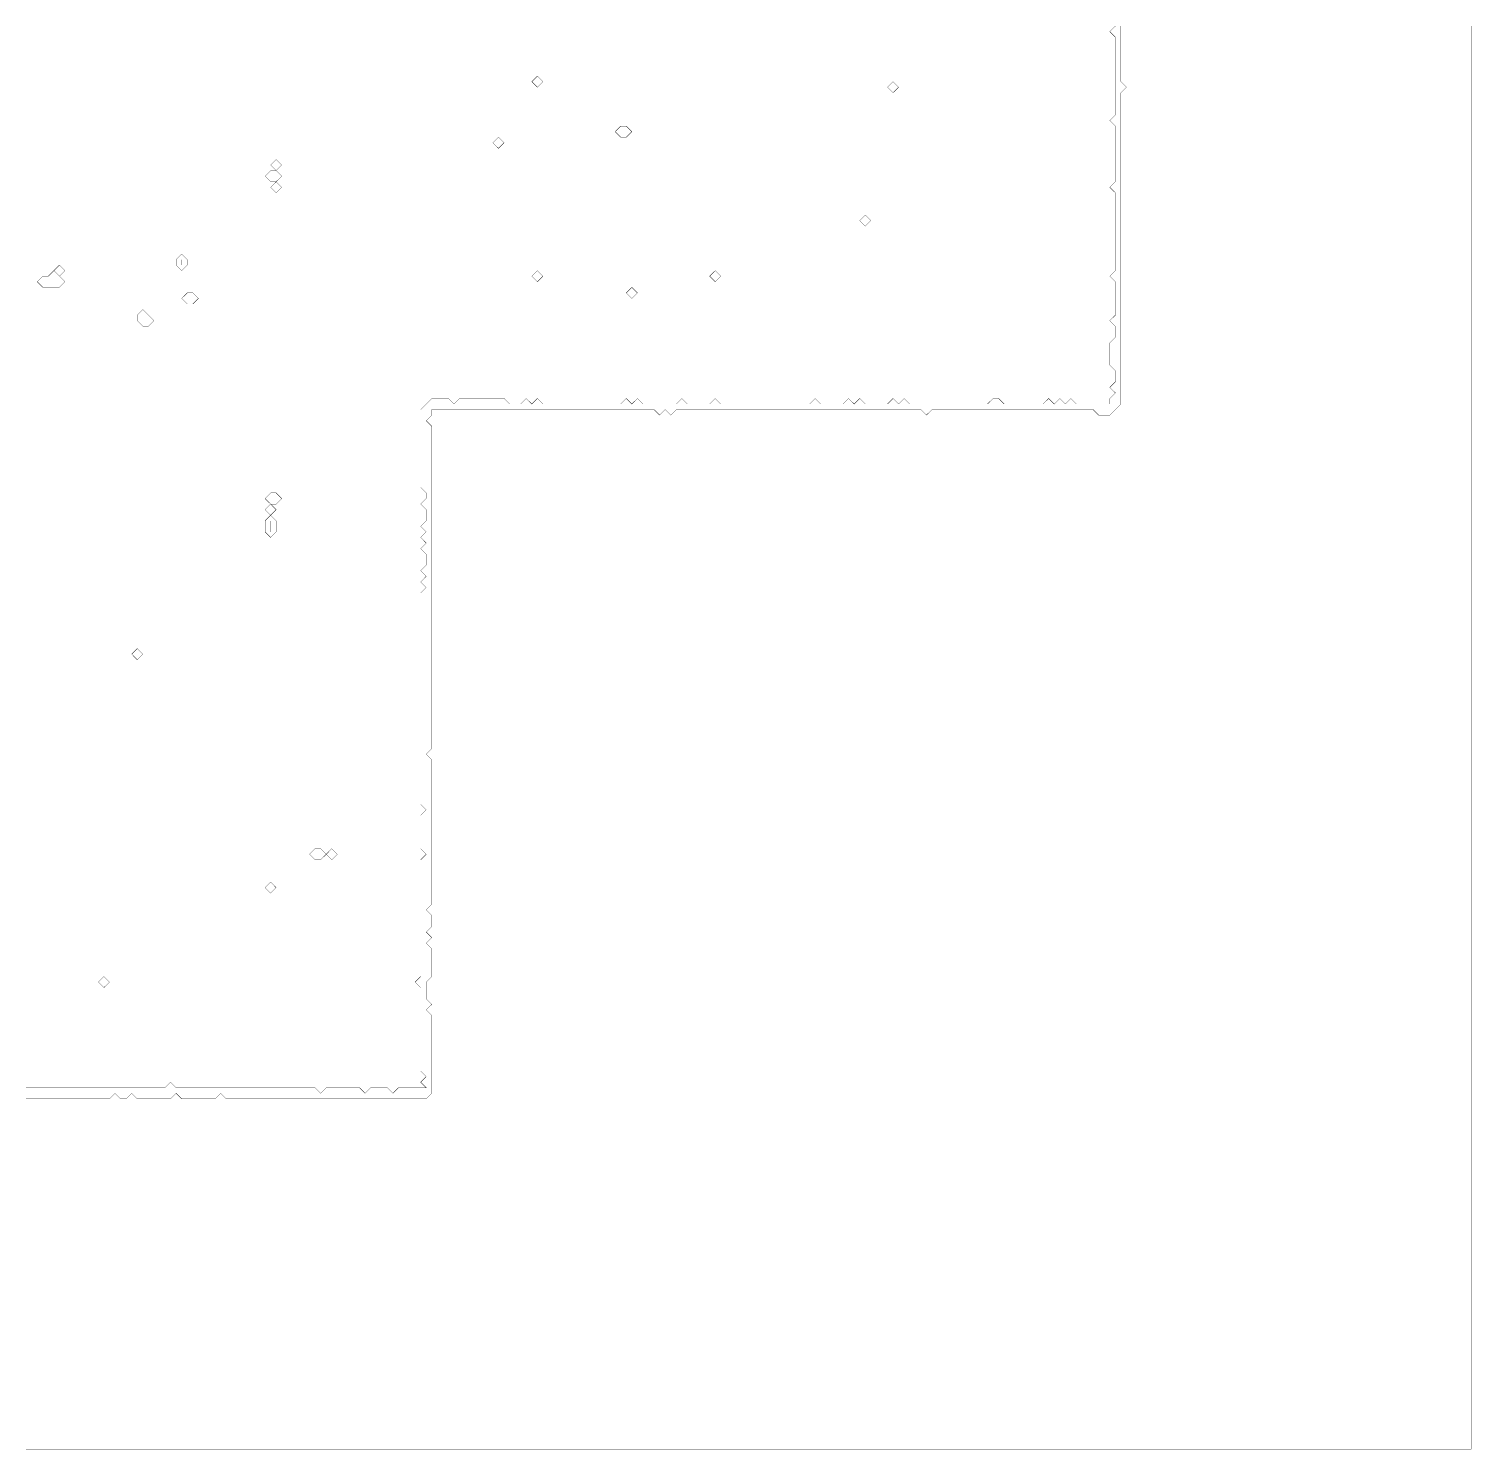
# Model space of a CAD drawing. Header units: metres. Extents: x 0 to 4931, y -4931 to 0.
# Drawn here: x 2427 to 4931, y -4931 to -2465 of the extents above; entities that cross this region are included whole.
import ezdxf

# ---------------------------------------------------------------- set-up
doc = ezdxf.new("R2010")
doc.units = ezdxf.units.M
for name, color, linetype in [('conductor', 1, 'Continuous'), ('dielectric', 8, 'Continuous'), ('substrate', 5, 'Continuous')]:
    doc.layers.add(name, color=color, linetype=linetype)

msp = doc.modelspace()

# ---------------------------------------------------------------- linework, layer by layer
at = {"layer": 'conductor', "const_width": 0.5}
msp.add_lwpolyline([(2421.8, -4303.2), (2431.4, -4303.2), (2441.1, -4303.2), (2450.7, -4303.2), (2460.4, -4303.2), (2470, -4303.2), (2479.6, -4303.2), (2489.3, -4303.2), (2498.9, -4303.2), (2508.6, -4303.2), (2518.2, -4303.2), (2527.9, -4303.2), (2537.5, -4303.2), (2547.2, -4303.2), (2556.8, -4303.2), (2566.5, -4303.2), (2576.1, -4303.2), (2585.8, -4303.2), (2595.4, -4303.2), (2605.1, -4303.2), (2614.7, -4303.2), (2624.4, -4303.2), (2634, -4303.2), (2643.7, -4303.2), (2653.3, -4303.2), (2663, -4303.2), (2672.6, -4293.6), (2682.3, -4303.2), (2691.9, -4303.2), (2701.6, -4303.2), (2711.2, -4303.2), (2720.9, -4303.2), (2730.5, -4303.2), (2740.2, -4303.2), (2749.8, -4303.2), (2759.5, -4303.2), (2769.1, -4303.2), (2778.8, -4303.2), (2788.4, -4303.2), (2798, -4303.2), (2807.7, -4303.2), (2817.3, -4303.2), (2827, -4303.2), (2836.6, -4303.2), (2846.3, -4303.2), (2855.9, -4303.2), (2865.6, -4303.2), (2875.2, -4303.2), (2884.9, -4303.2), (2894.5, -4303.2), (2904.2, -4303.2), (2913.8, -4303.2), (2923.5, -4303.2), (2933.1, -4312.9), (2942.8, -4303.2), (2952.4, -4303.2), (2962.1, -4303.2), (2971.7, -4303.2), (2981.4, -4303.2), (2991, -4303.2), (3000.7, -4303.2), (3010.3, -4312.9), (3020, -4303.2), (3029.6, -4303.2), (3039.3, -4303.2), (3048.9, -4303.2), (3058.6, -4312.9), (3068.2, -4303.2), (3077.9, -4303.2), (3087.5, -4303.2), (3097.1, -4303.2), (3106.8, -4303.2), (3116.4, -4303.2), (3106.8, -4293.6), (3116.4, -4283.9), (3106.8, -4274.3), (3106.8, -4264.6), (3106.8, -4255), (3106.8, -4245.3), (3106.8, -4235.7), (3106.8, -4226), (3106.8, -4216.4), (3106.8, -4206.7), (3106.8, -4197.1), (3106.8, -4187.4), (3106.8, -4177.8), (3106.8, -4168.1), (3106.8, -4158.5), (3106.8, -4148.8), (3106.8, -4139.2), (3106.8, -4129.5), (3097.1, -4119.9), (3106.8, -4110.2), (3106.8, -4100.6), (3106.8, -4090.9), (3106.8, -4081.3), (3106.8, -4071.6), (3106.8, -4062), (3106.8, -4052.3), (3106.8, -4042.7), (3106.8, -4033), (3106.8, -4023.4), (3106.8, -4013.8), (3106.8, -4004.1), (3106.8, -3994.5), (3106.8, -3984.8), (3106.8, -3975.2), (3106.8, -3965.5), (3106.8, -3955.9), (3106.8, -3946.2), (3106.8, -3936.6), (3106.8, -3926.9), (3106.8, -3917.3), (3106.8, -3907.6), (3116.4, -3898), (3106.8, -3888.3), (3106.8, -3878.7), (3106.8, -3869), (3106.8, -3859.4), (3106.8, -3849.7), (3106.8, -3840.1), (3106.8, -3830.4), (3116.4, -3820.8), (3106.8, -3811.1), (3106.8, -3801.5), (3106.8, -3791.8), (3106.8, -3782.2), (3106.8, -3772.5), (3106.8, -3762.9), (3106.8, -3753.2), (3106.8, -3743.6), (3106.8, -3733.9), (3106.8, -3724.3), (3106.8, -3714.6), (3106.8, -3705), (3106.8, -3695.4), (3106.8, -3685.7), (3106.8, -3676.1), (3106.8, -3666.4), (3106.8, -3656.8), (3106.8, -3647.1), (3106.8, -3637.5), (3106.8, -3627.8), (3106.8, -3618.2), (3106.8, -3608.5), (3106.8, -3598.9), (3106.8, -3589.2), (3106.8, -3579.6), (3106.8, -3569.9), (3106.8, -3560.3), (3106.8, -3550.6), (3106.8, -3541), (3106.8, -3531.3), (3106.8, -3521.7), (3106.8, -3512), (3106.8, -3502.4), (3106.8, -3492.7), (3106.8, -3483.1), (3106.8, -3473.4), (3106.8, -3463.8), (3106.8, -3454.1), (3106.8, -3444.5), (3116.4, -3434.8), (3106.8, -3425.2), (3116.4, -3415.5), (3106.8, -3405.9), (3116.4, -3396.2), (3116.4, -3386.6), (3116.4, -3377), (3106.8, -3367.3), (3116.4, -3357.7), (3106.8, -3348), (3116.4, -3338.4), (3106.8, -3328.7), (3116.4, -3319.1), (3116.4, -3309.4), (3116.4, -3299.8), (3106.8, -3290.1), (3116.4, -3280.5), (3116.4, -3270.8), (3106.8, -3261.2), (3106.8, -3251.5), (3106.8, -3241.9), (3106.8, -3232.2), (3106.8, -3222.6), (3106.8, -3212.9), (3106.8, -3203.3), (3106.8, -3193.6), (3106.8, -3184), (3106.8, -3174.3), (3106.8, -3164.7), (3106.8, -3155), (3106.8, -3145.4), (3106.8, -3135.7), (3106.8, -3126.1), (3116.4, -3116.4), (3126.1, -3106.8), (3135.7, -3106.8), (3145.4, -3106.8), (3155, -3106.8), (3164.7, -3116.4), (3174.3, -3106.8), (3184, -3106.8), (3193.6, -3106.8), (3203.3, -3106.8), (3212.9, -3106.8), (3222.6, -3106.8), (3232.2, -3106.8), (3241.9, -3106.8), (3251.5, -3106.8), (3261.2, -3116.4), (3270.8, -3116.4), (3280.5, -3116.4), (3290.1, -3106.8), (3299.8, -3116.4), (3309.4, -3106.8), (3319.1, -3116.4), (3328.7, -3116.4), (3338.4, -3116.4), (3348, -3116.4), (3357.7, -3116.4), (3367.3, -3116.4), (3377, -3116.4), (3386.6, -3116.4), (3396.2, -3116.4), (3405.9, -3116.4), (3415.5, -3116.4), (3425.2, -3116.4), (3434.8, -3116.4), (3444.5, -3116.4), (3454.1, -3116.4), (3463.8, -3106.8), (3473.4, -3116.4), (3483.1, -3106.8), (3492.7, -3116.4), (3502.4, -3116.4), (3512, -3116.4), (3521.7, -3116.4), (3531.3, -3116.4), (3541, -3116.4), (3550.6, -3116.4), (3560.3, -3106.8), (3569.9, -3116.4), (3579.6, -3116.4), (3589.2, -3116.4), (3598.9, -3116.4), (3608.5, -3116.4), (3618.2, -3106.8), (3627.8, -3116.4), (3637.5, -3116.4), (3647.1, -3116.4), (3656.8, -3116.4), (3666.4, -3116.4), (3676.1, -3116.4), (3685.7, -3116.4), (3695.4, -3116.4), (3705, -3116.4), (3714.6, -3116.4), (3724.3, -3116.4), (3733.9, -3116.4), (3743.6, -3116.4), (3753.2, -3116.4), (3762.9, -3116.4), (3772.5, -3116.4), (3782.2, -3116.4), (3791.8, -3106.8), (3801.5, -3116.4), (3811.1, -3116.4), (3820.8, -3116.4), (3830.4, -3116.4), (3840.1, -3116.4), (3849.7, -3106.8), (3859.4, -3116.4), (3869, -3106.8), (3878.7, -3116.4), (3888.3, -3116.4), (3898, -3116.4), (3907.6, -3116.4), (3917.3, -3116.4), (3926.9, -3106.8), (3936.6, -3116.4), (3946.2, -3106.8), (3955.9, -3116.4), (3965.5, -3116.4), (3975.2, -3116.4), (3984.8, -3116.4), (3994.5, -3116.4), (4004.1, -3116.4), (4013.8, -3116.4), (4023.4, -3116.4), (4033, -3116.4), (4042.7, -3116.4), (4052.3, -3116.4), (4062, -3116.4), (4071.6, -3116.4), (4081.3, -3116.4), (4090.9, -3116.4), (4100.6, -3106.8), (4110.2, -3106.8), (4119.9, -3116.4), (4129.5, -3116.4), (4139.2, -3116.4), (4148.8, -3116.4), (4158.5, -3116.4), (4168.1, -3116.4), (4177.8, -3116.4), (4187.4, -3116.4), (4197.1, -3106.8), (4206.7, -3116.4), (4216.4, -3106.8), (4226, -3116.4), (4235.7, -3106.8), (4245.3, -3116.4), (4255, -3116.4), (4264.6, -3116.4), (4274.3, -3116.4), (4283.9, -3116.4), (4293.6, -3116.4), (4303.2, -3116.4), (4303.2, -3106.8), (4312.9, -3097.1), (4303.2, -3087.5), (4312.9, -3077.9), (4312.9, -3068.2), (4312.9, -3058.6), (4303.2, -3048.9), (4303.2, -3039.3), (4303.2, -3029.6), (4303.2, -3020), (4303.2, -3010.3), (4312.9, -3000.7), (4312.9, -2991), (4312.9, -2981.4), (4303.2, -2971.7), (4312.9, -2962.1), (4312.9, -2952.4), (4312.9, -2942.8), (4312.9, -2933.1), (4312.9, -2923.5), (4312.9, -2913.8), (4312.9, -2904.2), (4303.2, -2894.5), (4312.9, -2884.9), (4312.9, -2875.2), (4312.9, -2865.6), (4312.9, -2855.9), (4312.9, -2846.3), (4312.9, -2836.6), (4312.9, -2827), (4312.9, -2817.3), (4312.9, -2807.7), (4312.9, -2798), (4312.9, -2788.4), (4312.9, -2778.8), (4312.9, -2769.1), (4312.9, -2759.5), (4312.9, -2749.8), (4303.2, -2740.2), (4312.9, -2730.5), (4312.9, -2720.9), (4312.9, -2711.2), (4312.9, -2701.6), (4312.9, -2691.9), (4312.9, -2682.3), (4312.9, -2672.6), (4312.9, -2663), (4312.9, -2653.3), (4312.9, -2643.7), (4312.9, -2634), (4303.2, -2624.4), (4312.9, -2614.7), (4312.9, -2605.1), (4312.9, -2595.4), (4312.9, -2585.8), (4312.9, -2576.1), (4312.9, -2566.5), (4312.9, -2556.8), (4312.9, -2547.2), (4312.9, -2537.5), (4312.9, -2527.9), (4312.9, -2518.2), (4312.9, -2508.6), (4312.9, -2498.9), (4312.9, -2489.3), (4312.9, -2479.6), (4303.2, -2470), (4312.9, -2460.4)], dxfattribs=at)
for points in [[(3299.8, -2556.8), (3309.4, -2547.2), (3319.1, -2556.8), (3309.4, -2566.5)], [(3917.3, -2566.5), (3926.9, -2556.8), (3936.6, -2566.5), (3926.9, -2576.1)], [(3232.2, -2663), (3241.9, -2653.3), (3251.5, -2663), (3241.9, -2672.6)], [(3444.5, -2643.7), (3454.1, -2634), (3463.8, -2634), (3473.4, -2643.7), (3463.8, -2653.3), (3454.1, -2653.3)], [(2846.3, -2701.6), (2855.9, -2691.9), (2865.6, -2701.6), (2855.9, -2711.2)], [(2836.6, -2720.9), (2846.3, -2711.2), (2855.9, -2711.2), (2865.6, -2720.9), (2855.9, -2730.5), (2846.3, -2730.5)], [(2846.3, -2740.2), (2855.9, -2730.5), (2865.6, -2740.2), (2855.9, -2749.8)], [(3869, -2798), (3878.7, -2788.4), (3888.3, -2798), (3878.7, -2807.7)], [(2470, -2884.9), (2479.6, -2875.2), (2489.3, -2884.9), (2479.6, -2894.5)], [(2682.3, -2865.6), (2691.9, -2855.9), (2701.6, -2865.6), (2701.6, -2875.2), (2691.9, -2884.9), (2682.3, -2875.2)], [(2460.4, -2894.5), (2470, -2884.9), (2479.6, -2894.5), (2489.3, -2904.2), (2479.6, -2913.8), (2470, -2913.8), (2460.4, -2913.8), (2450.7, -2913.8), (2441.1, -2904.2), (2450.7, -2894.5)], [(3299.8, -2894.5), (3309.4, -2884.9), (3319.1, -2894.5), (3309.4, -2904.2)], [(3608.5, -2894.5), (3618.2, -2884.9), (3627.8, -2894.5), (3618.2, -2904.2)], [(2691.9, -2933.1), (2701.6, -2923.5), (2711.2, -2923.5), (2720.9, -2933.1), (2711.2, -2942.8), (2701.6, -2942.8)], [(3463.8, -2923.5), (3473.4, -2913.8), (3483.1, -2923.5), (3473.4, -2933.1)], [(2614.7, -2962.1), (2624.4, -2952.4), (2634, -2962.1), (2643.7, -2971.7), (2634, -2981.4), (2624.4, -2981.4), (2614.7, -2971.7)], [(2836.6, -3280.5), (2846.3, -3270.8), (2855.9, -3270.8), (2865.6, -3280.5), (2855.9, -3290.1), (2846.3, -3290.1)], [(2836.6, -3299.8), (2846.3, -3290.1), (2855.9, -3299.8), (2846.3, -3309.4)], [(2836.6, -3319.1), (2846.3, -3309.4), (2855.9, -3319.1), (2855.9, -3328.7), (2855.9, -3338.4), (2846.3, -3348), (2836.6, -3338.4), (2836.6, -3328.7)], [(2605.1, -3550.6), (2614.7, -3541), (2624.4, -3550.6), (2614.7, -3560.3)], [(2913.8, -3898), (2923.5, -3888.3), (2933.1, -3888.3), (2942.8, -3898), (2933.1, -3907.6), (2923.5, -3907.6)], [(2942.8, -3898), (2952.4, -3888.3), (2962.1, -3898), (2952.4, -3907.6)], [(2836.6, -3955.9), (2846.3, -3946.2), (2855.9, -3955.9), (2846.3, -3965.5)], [(2547.2, -4119.9), (2556.8, -4110.2), (2566.5, -4119.9), (2556.8, -4129.5)]]:
    msp.add_lwpolyline(points, close=True, dxfattribs=at)
at = {"layer": 'dielectric', "const_width": 0.5}
msp.add_lwpolyline([(2527.9, -4129.5)], close=True, dxfattribs=at)
at = {"layer": 'substrate', "const_width": 0.5}
for points in [[(2421.8, -4930.4), (2431.4, -4930.4), (2441.1, -4930.4), (2450.7, -4930.4), (2460.4, -4930.4), (2470, -4930.4), (2479.6, -4930.4), (2489.3, -4930.4), (2498.9, -4930.4), (2508.6, -4930.4), (2518.2, -4930.4), (2527.9, -4930.4), (2537.5, -4930.4), (2547.2, -4930.4), (2556.8, -4930.4), (2566.5, -4930.4), (2576.1, -4930.4), (2585.8, -4930.4), (2595.4, -4930.4), (2605.1, -4930.4), (2614.7, -4930.4), (2624.4, -4930.4), (2634, -4930.4), (2643.7, -4930.4), (2653.3, -4930.4), (2663, -4930.4), (2672.6, -4930.4), (2682.3, -4930.4), (2691.9, -4930.4), (2701.6, -4930.4), (2711.2, -4930.4), (2720.9, -4930.4), (2730.5, -4930.4), (2740.2, -4930.4), (2749.8, -4930.4), (2759.5, -4930.4), (2769.1, -4930.4), (2778.8, -4930.4), (2788.4, -4930.4), (2798, -4930.4), (2807.7, -4930.4), (2817.3, -4930.4), (2827, -4930.4), (2836.6, -4930.4), (2846.3, -4930.4), (2855.9, -4930.4), (2865.6, -4930.4), (2875.2, -4930.4), (2884.9, -4930.4), (2894.5, -4930.4), (2904.2, -4930.4), (2913.8, -4930.4), (2923.5, -4930.4), (2933.1, -4930.4), (2942.8, -4930.4), (2952.4, -4930.4), (2962.1, -4930.4), (2971.7, -4930.4), (2981.4, -4930.4), (2991, -4930.4), (3000.7, -4930.4), (3010.3, -4930.4), (3020, -4930.4), (3029.6, -4930.4), (3039.3, -4930.4), (3048.9, -4930.4), (3058.6, -4930.4), (3068.2, -4930.4), (3077.9, -4930.4), (3087.5, -4930.4), (3097.1, -4930.4), (3106.8, -4930.4), (3116.4, -4930.4), (3126.1, -4930.4), (3135.7, -4930.4), (3145.4, -4930.4), (3155, -4930.4), (3164.7, -4930.4), (3174.3, -4930.4), (3184, -4930.4), (3193.6, -4930.4), (3203.3, -4930.4), (3212.9, -4930.4), (3222.6, -4930.4), (3232.2, -4930.4), (3241.9, -4930.4), (3251.5, -4930.4), (3261.2, -4930.4), (3270.8, -4930.4), (3280.5, -4930.4), (3290.1, -4930.4), (3299.8, -4930.4), (3309.4, -4930.4), (3319.1, -4930.4), (3328.7, -4930.4), (3338.4, -4930.4), (3348, -4930.4), (3357.7, -4930.4), (3367.3, -4930.4), (3377, -4930.4), (3386.6, -4930.4), (3396.2, -4930.4), (3405.9, -4930.4), (3415.5, -4930.4), (3425.2, -4930.4), (3434.8, -4930.4), (3444.5, -4930.4), (3454.1, -4930.4), (3463.8, -4930.4), (3473.4, -4930.4), (3483.1, -4930.4), (3492.7, -4930.4), (3502.4, -4930.4), (3512, -4930.4), (3521.7, -4930.4), (3531.3, -4930.4), (3541, -4930.4), (3550.6, -4930.4), (3560.3, -4930.4), (3569.9, -4930.4), (3579.6, -4930.4), (3589.2, -4930.4), (3598.9, -4930.4), (3608.5, -4930.4), (3618.2, -4930.4), (3627.8, -4930.4), (3637.5, -4930.4), (3647.1, -4930.4), (3656.8, -4930.4), (3666.4, -4930.4), (3676.1, -4930.4), (3685.7, -4930.4), (3695.4, -4930.4), (3705, -4930.4), (3714.6, -4930.4), (3724.3, -4930.4), (3733.9, -4930.4), (3743.6, -4930.4), (3753.2, -4930.4), (3762.9, -4930.4), (3772.5, -4930.4), (3782.2, -4930.4), (3791.8, -4930.4), (3801.5, -4930.4), (3811.1, -4930.4), (3820.8, -4930.4), (3830.4, -4930.4), (3840.1, -4930.4), (3849.7, -4930.4), (3859.4, -4930.4), (3869, -4930.4), (3878.7, -4930.4), (3888.3, -4930.4), (3898, -4930.4), (3907.6, -4930.4), (3917.3, -4930.4), (3926.9, -4930.4), (3936.6, -4930.4), (3946.2, -4930.4), (3955.9, -4930.4), (3965.5, -4930.4), (3975.2, -4930.4), (3984.8, -4930.4), (3994.5, -4930.4), (4004.1, -4930.4), (4013.8, -4930.4), (4023.4, -4930.4), (4033, -4930.4), (4042.7, -4930.4), (4052.3, -4930.4), (4062, -4930.4), (4071.6, -4930.4), (4081.3, -4930.4), (4090.9, -4930.4), (4100.6, -4930.4), (4110.2, -4930.4), (4119.9, -4930.4), (4129.5, -4930.4), (4139.2, -4930.4), (4148.8, -4930.4), (4158.5, -4930.4), (4168.1, -4930.4), (4177.8, -4930.4), (4187.4, -4930.4), (4197.1, -4930.4), (4206.7, -4930.4), (4216.4, -4930.4), (4226, -4930.4), (4235.7, -4930.4), (4245.3, -4930.4), (4255, -4930.4), (4264.6, -4930.4), (4274.3, -4930.4), (4283.9, -4930.4), (4293.6, -4930.4), (4303.2, -4930.4), (4312.9, -4930.4), (4322.5, -4930.4), (4332.1, -4930.4), (4341.8, -4930.4), (4351.4, -4930.4), (4361.1, -4930.4), (4370.7, -4930.4), (4380.4, -4930.4), (4390, -4930.4), (4399.7, -4930.4), (4409.3, -4930.4), (4419, -4930.4), (4428.6, -4930.4), (4438.3, -4930.4), (4447.9, -4930.4), (4457.6, -4930.4), (4467.2, -4930.4), (4476.9, -4930.4), (4486.5, -4930.4), (4496.2, -4930.4), (4505.8, -4930.4), (4515.5, -4930.4), (4525.1, -4930.4), (4534.8, -4930.4), (4544.4, -4930.4), (4554.1, -4930.4), (4563.7, -4930.4), (4573.4, -4930.4), (4583, -4930.4), (4592.7, -4930.4), (4602.3, -4930.4), (4612, -4930.4), (4621.6, -4930.4), (4631.2, -4930.4), (4640.9, -4930.4), (4650.5, -4930.4), (4660.2, -4930.4), (4669.8, -4930.4), (4679.5, -4930.4), (4689.1, -4930.4), (4698.8, -4930.4), (4708.4, -4930.4), (4718.1, -4930.4), (4727.7, -4930.4), (4737.4, -4930.4), (4747, -4930.4), (4756.7, -4930.4), (4766.3, -4930.4), (4776, -4930.4), (4785.6, -4930.4), (4795.3, -4930.4), (4804.9, -4930.4), (4814.6, -4930.4), (4824.2, -4930.4), (4833.9, -4930.4), (4843.5, -4930.4), (4853.2, -4930.4), (4862.8, -4930.4), (4872.5, -4930.4), (4882.1, -4930.4), (4891.8, -4930.4), (4901.4, -4930.4), (4911.1, -4930.4), (4920.7, -4930.4), (4930.4, -4930.4), (4930.4, -4920.7), (4930.4, -4911.1), (4930.4, -4901.4), (4930.4, -4891.8), (4930.4, -4882.1), (4930.4, -4872.5), (4930.4, -4862.8), (4930.4, -4853.2), (4930.4, -4843.5), (4930.4, -4833.9), (4930.4, -4824.2), (4930.4, -4814.6), (4930.4, -4804.9), (4930.4, -4795.3), (4930.4, -4785.6), (4930.4, -4776), (4930.4, -4766.3), (4930.4, -4756.7), (4930.4, -4747), (4930.4, -4737.4), (4930.4, -4727.7), (4930.4, -4718.1), (4930.4, -4708.4), (4930.4, -4698.8), (4930.4, -4689.1), (4930.4, -4679.5), (4930.4, -4669.8), (4930.4, -4660.2), (4930.4, -4650.5), (4930.4, -4640.9), (4930.4, -4631.2), (4930.4, -4621.6), (4930.4, -4612), (4930.4, -4602.3), (4930.4, -4592.7), (4930.4, -4583), (4930.4, -4573.4), (4930.4, -4563.7), (4930.4, -4554.1), (4930.4, -4544.4), (4930.4, -4534.8), (4930.4, -4525.1), (4930.4, -4515.5), (4930.4, -4505.8), (4930.4, -4496.2), (4930.4, -4486.5), (4930.4, -4476.9), (4930.4, -4467.2), (4930.4, -4457.6), (4930.4, -4447.9), (4930.4, -4438.3), (4930.4, -4428.6), (4930.4, -4419), (4930.4, -4409.3), (4930.4, -4399.7), (4930.4, -4390), (4930.4, -4380.4), (4930.4, -4370.7), (4930.4, -4361.1), (4930.4, -4351.4), (4930.4, -4341.8), (4930.4, -4332.1), (4930.4, -4322.5), (4930.4, -4312.9), (4930.4, -4303.2), (4930.4, -4293.6), (4930.4, -4283.9), (4930.4, -4274.3), (4930.4, -4264.6), (4930.4, -4255), (4930.4, -4245.3), (4930.4, -4235.7), (4930.4, -4226), (4930.4, -4216.4), (4930.4, -4206.7), (4930.4, -4197.1), (4930.4, -4187.4), (4930.4, -4177.8), (4930.4, -4168.1), (4930.4, -4158.5), (4930.4, -4148.8), (4930.4, -4139.2), (4930.4, -4129.5), (4930.4, -4119.9), (4930.4, -4110.2), (4930.4, -4100.6), (4930.4, -4090.9), (4930.4, -4081.3), (4930.4, -4071.6), (4930.4, -4062), (4930.4, -4052.3), (4930.4, -4042.7), (4930.4, -4033), (4930.4, -4023.4), (4930.4, -4013.8), (4930.4, -4004.1), (4930.4, -3994.5), (4930.4, -3984.8), (4930.4, -3975.2), (4930.4, -3965.5), (4930.4, -3955.9), (4930.4, -3946.2), (4930.4, -3936.6), (4930.4, -3926.9), (4930.4, -3917.3), (4930.4, -3907.6), (4930.4, -3898), (4930.4, -3888.3), (4930.4, -3878.7), (4930.4, -3869), (4930.4, -3859.4), (4930.4, -3849.7), (4930.4, -3840.1), (4930.4, -3830.4), (4930.4, -3820.8), (4930.4, -3811.1), (4930.4, -3801.5), (4930.4, -3791.8), (4930.4, -3782.2), (4930.4, -3772.5), (4930.4, -3762.9), (4930.4, -3753.2), (4930.4, -3743.6), (4930.4, -3733.9), (4930.4, -3724.3), (4930.4, -3714.6), (4930.4, -3705), (4930.4, -3695.4), (4930.4, -3685.7), (4930.4, -3676.1), (4930.4, -3666.4), (4930.4, -3656.8), (4930.4, -3647.1), (4930.4, -3637.5), (4930.4, -3627.8), (4930.4, -3618.2), (4930.4, -3608.5), (4930.4, -3598.9), (4930.4, -3589.2), (4930.4, -3579.6), (4930.4, -3569.9), (4930.4, -3560.3), (4930.4, -3550.6), (4930.4, -3541), (4930.4, -3531.3), (4930.4, -3521.7), (4930.4, -3512), (4930.4, -3502.4), (4930.4, -3492.7), (4930.4, -3483.1), (4930.4, -3473.4), (4930.4, -3463.8), (4930.4, -3454.1), (4930.4, -3444.5), (4930.4, -3434.8), (4930.4, -3425.2), (4930.4, -3415.5), (4930.4, -3405.9), (4930.4, -3396.2), (4930.4, -3386.6), (4930.4, -3377), (4930.4, -3367.3), (4930.4, -3357.7), (4930.4, -3348), (4930.4, -3338.4), (4930.4, -3328.7), (4930.4, -3319.1), (4930.4, -3309.4), (4930.4, -3299.8), (4930.4, -3290.1), (4930.4, -3280.5), (4930.4, -3270.8), (4930.4, -3261.2), (4930.4, -3251.5), (4930.4, -3241.9), (4930.4, -3232.2), (4930.4, -3222.6), (4930.4, -3212.9), (4930.4, -3203.3), (4930.4, -3193.6), (4930.4, -3184), (4930.4, -3174.3), (4930.4, -3164.7), (4930.4, -3155), (4930.4, -3145.4), (4930.4, -3135.7), (4930.4, -3126.1), (4930.4, -3116.4), (4930.4, -3106.8), (4930.4, -3097.1), (4930.4, -3087.5), (4930.4, -3077.9), (4930.4, -3068.2), (4930.4, -3058.6), (4930.4, -3048.9), (4930.4, -3039.3), (4930.4, -3029.6), (4930.4, -3020), (4930.4, -3010.3), (4930.4, -3000.7), (4930.4, -2991), (4930.4, -2981.4), (4930.4, -2971.7), (4930.4, -2962.1), (4930.4, -2952.4), (4930.4, -2942.8), (4930.4, -2933.1), (4930.4, -2923.5), (4930.4, -2913.8), (4930.4, -2904.2), (4930.4, -2894.5), (4930.4, -2884.9), (4930.4, -2875.2), (4930.4, -2865.6), (4930.4, -2855.9), (4930.4, -2846.3), (4930.4, -2836.6), (4930.4, -2827), (4930.4, -2817.3), (4930.4, -2807.7), (4930.4, -2798), (4930.4, -2788.4), (4930.4, -2778.8), (4930.4, -2769.1), (4930.4, -2759.5), (4930.4, -2749.8), (4930.4, -2740.2), (4930.4, -2730.5), (4930.4, -2720.9), (4930.4, -2711.2), (4930.4, -2701.6), (4930.4, -2691.9), (4930.4, -2682.3), (4930.4, -2672.6), (4930.4, -2663), (4930.4, -2653.3), (4930.4, -2643.7), (4930.4, -2634), (4930.4, -2624.4), (4930.4, -2614.7), (4930.4, -2605.1), (4930.4, -2595.4), (4930.4, -2585.8), (4930.4, -2576.1), (4930.4, -2566.5), (4930.4, -2556.8), (4930.4, -2547.2), (4930.4, -2537.5), (4930.4, -2527.9), (4930.4, -2518.2), (4930.4, -2508.6), (4930.4, -2498.9), (4930.4, -2489.3), (4930.4, -2479.6), (4930.4, -2470), (4930.4, -2460.4)], [(4322.5, -2460.4), (4322.5, -2470), (4322.5, -2479.6), (4322.5, -2489.3), (4322.5, -2498.9), (4322.5, -2508.6), (4322.5, -2518.2), (4322.5, -2527.9), (4322.5, -2537.5), (4322.5, -2547.2), (4322.5, -2556.8), (4332.1, -2566.5), (4322.5, -2576.1), (4322.5, -2585.8), (4322.5, -2595.4), (4322.5, -2605.1), (4322.5, -2614.7), (4322.5, -2624.4), (4322.5, -2634), (4322.5, -2643.7), (4322.5, -2653.3), (4322.5, -2663), (4322.5, -2672.6), (4322.5, -2682.3), (4322.5, -2691.9), (4322.5, -2701.6), (4322.5, -2711.2), (4322.5, -2720.9), (4322.5, -2730.5), (4322.5, -2740.2), (4322.5, -2749.8), (4322.5, -2759.5), (4322.5, -2769.1), (4322.5, -2778.8), (4322.5, -2788.4), (4322.5, -2798), (4322.5, -2807.7), (4322.5, -2817.3), (4322.5, -2827), (4322.5, -2836.6), (4322.5, -2846.3), (4322.5, -2855.9), (4322.5, -2865.6), (4322.5, -2875.2), (4322.5, -2884.9), (4322.5, -2894.5), (4322.5, -2904.2), (4322.5, -2913.8), (4322.5, -2923.5), (4322.5, -2933.1), (4322.5, -2942.8), (4322.5, -2952.4), (4322.5, -2962.1), (4322.5, -2971.7), (4322.5, -2981.4), (4322.5, -2991), (4322.5, -3000.7), (4322.5, -3010.3), (4322.5, -3020), (4322.5, -3029.6), (4322.5, -3039.3), (4322.5, -3048.9), (4322.5, -3058.6), (4322.5, -3068.2), (4322.5, -3077.9), (4322.5, -3087.5), (4322.5, -3097.1), (4322.5, -3106.8), (4322.5, -3116.4), (4312.9, -3126.1), (4303.2, -3135.7), (4293.6, -3135.7), (4283.9, -3135.7), (4274.3, -3126.1), (4264.6, -3126.1), (4255, -3126.1), (4245.3, -3126.1), (4235.7, -3126.1), (4226, -3126.1), (4216.4, -3126.1), (4206.7, -3126.1), (4197.1, -3126.1), (4187.4, -3126.1), (4177.8, -3126.1), (4168.1, -3126.1), (4158.5, -3126.1), (4148.8, -3126.1), (4139.2, -3126.1), (4129.5, -3126.1), (4119.9, -3126.1), (4110.2, -3126.1), (4100.6, -3126.1), (4090.9, -3126.1), (4081.3, -3126.1), (4071.6, -3126.1), (4062, -3126.1), (4052.3, -3126.1), (4042.7, -3126.1), (4033, -3126.1), (4023.4, -3126.1), (4013.8, -3126.1), (4004.1, -3126.1), (3994.5, -3126.1), (3984.8, -3135.7), (3975.2, -3126.1), (3965.5, -3126.1), (3955.9, -3126.1), (3946.2, -3126.1), (3936.6, -3126.1), (3926.9, -3126.1), (3917.3, -3126.1), (3907.6, -3126.1), (3898, -3126.1), (3888.3, -3126.1), (3878.7, -3126.1), (3869, -3126.1), (3859.4, -3126.1), (3849.7, -3126.1), (3840.1, -3126.1), (3830.4, -3126.1), (3820.8, -3126.1), (3811.1, -3126.1), (3801.5, -3126.1), (3791.8, -3126.1), (3782.2, -3126.1), (3772.5, -3126.1), (3762.9, -3126.1), (3753.2, -3126.1), (3743.6, -3126.1), (3733.9, -3126.1), (3724.3, -3126.1), (3714.6, -3126.1), (3705, -3126.1), (3695.4, -3126.1), (3685.7, -3126.1), (3676.1, -3126.1), (3666.4, -3126.1), (3656.8, -3126.1), (3647.1, -3126.1), (3637.5, -3126.1), (3627.8, -3126.1), (3618.2, -3126.1), (3608.5, -3126.1), (3598.9, -3126.1), (3589.2, -3126.1), (3579.6, -3126.1), (3569.9, -3126.1), (3560.3, -3126.1), (3550.6, -3126.1), (3541, -3135.7), (3531.3, -3126.1), (3521.7, -3135.7), (3512, -3126.1), (3502.4, -3126.1), (3492.7, -3126.1), (3483.1, -3126.1), (3473.4, -3126.1), (3463.8, -3126.1), (3454.1, -3126.1), (3444.5, -3126.1), (3434.8, -3126.1), (3425.2, -3126.1), (3415.5, -3126.1), (3405.9, -3126.1), (3396.2, -3126.1), (3386.6, -3126.1), (3377, -3126.1), (3367.3, -3126.1), (3357.7, -3126.1), (3348, -3126.1), (3338.4, -3126.1), (3328.7, -3126.1), (3319.1, -3126.1), (3309.4, -3126.1), (3299.8, -3126.1), (3290.1, -3126.1), (3280.5, -3126.1), (3270.8, -3126.1), (3261.2, -3126.1), (3251.5, -3126.1), (3241.9, -3126.1), (3232.2, -3126.1), (3222.6, -3126.1), (3212.9, -3126.1), (3203.3, -3126.1), (3193.6, -3126.1), (3184, -3126.1), (3174.3, -3126.1), (3164.7, -3126.1), (3155, -3126.1), (3145.4, -3126.1), (3135.7, -3126.1), (3126.1, -3126.1), (3126.1, -3135.7), (3116.4, -3145.4), (3126.1, -3155), (3126.1, -3164.7), (3126.1, -3174.3), (3126.1, -3184), (3126.1, -3193.6), (3126.1, -3203.3), (3126.1, -3212.9), (3126.1, -3222.6), (3126.1, -3232.2), (3126.1, -3241.9), (3126.1, -3251.5), (3126.1, -3261.2), (3126.1, -3270.8), (3126.1, -3280.5), (3126.1, -3290.1), (3126.1, -3299.8), (3126.1, -3309.4), (3126.1, -3319.1), (3126.1, -3328.7), (3126.1, -3338.4), (3126.1, -3348), (3126.1, -3357.7), (3126.1, -3367.3), (3126.1, -3377), (3126.1, -3386.6), (3126.1, -3396.2), (3126.1, -3405.9), (3126.1, -3415.5), (3126.1, -3425.2), (3126.1, -3434.8), (3126.1, -3444.5), (3126.1, -3454.1), (3126.1, -3463.8), (3126.1, -3473.4), (3126.1, -3483.1), (3126.1, -3492.7), (3126.1, -3502.4), (3126.1, -3512), (3126.1, -3521.7), (3126.1, -3531.3), (3126.1, -3541), (3126.1, -3550.6), (3126.1, -3560.3), (3126.1, -3569.9), (3126.1, -3579.6), (3126.1, -3589.2), (3126.1, -3598.9), (3126.1, -3608.5), (3126.1, -3618.2), (3126.1, -3627.8), (3126.1, -3637.5), (3126.1, -3647.1), (3126.1, -3656.8), (3126.1, -3666.4), (3126.1, -3676.1), (3126.1, -3685.7), (3126.1, -3695.4), (3126.1, -3705), (3126.1, -3714.6), (3116.4, -3724.3), (3126.1, -3733.9), (3126.1, -3743.6), (3126.1, -3753.2), (3126.1, -3762.9), (3126.1, -3772.5), (3126.1, -3782.2), (3126.1, -3791.8), (3126.1, -3801.5), (3126.1, -3811.1), (3126.1, -3820.8), (3126.1, -3830.4), (3126.1, -3840.1), (3126.1, -3849.7), (3126.1, -3859.4), (3126.1, -3869), (3126.1, -3878.7), (3126.1, -3888.3), (3126.1, -3898), (3126.1, -3907.6), (3126.1, -3917.3), (3126.1, -3926.9), (3126.1, -3936.6), (3126.1, -3946.2), (3126.1, -3955.9), (3126.1, -3965.5), (3126.1, -3975.2), (3126.1, -3984.8), (3116.4, -3994.5), (3126.1, -4004.1), (3126.1, -4013.8), (3126.1, -4023.4), (3116.4, -4033), (3126.1, -4042.7), (3116.4, -4052.3), (3126.1, -4062), (3126.1, -4071.6), (3126.1, -4081.3), (3126.1, -4090.9), (3126.1, -4100.6), (3126.1, -4110.2), (3116.4, -4119.9), (3116.4, -4129.5), (3116.4, -4139.2), (3116.4, -4148.8), (3126.1, -4158.5), (3116.4, -4168.1), (3126.1, -4177.8), (3126.1, -4187.4), (3126.1, -4197.1), (3126.1, -4206.7), (3126.1, -4216.4), (3126.1, -4226), (3126.1, -4235.7), (3126.1, -4245.3), (3126.1, -4255), (3126.1, -4264.6), (3126.1, -4274.3), (3126.1, -4283.9), (3126.1, -4293.6), (3126.1, -4303.2), (3126.1, -4312.9), (3116.4, -4322.5), (3106.8, -4322.5), (3097.1, -4322.5), (3087.5, -4322.5), (3077.9, -4322.5), (3068.2, -4322.5), (3058.6, -4322.5), (3048.9, -4322.5), (3039.3, -4322.5), (3029.6, -4322.5), (3020, -4322.5), (3010.3, -4322.5), (3000.7, -4322.5), (2991, -4322.5), (2981.4, -4322.5), (2971.7, -4322.5), (2962.1, -4322.5), (2952.4, -4322.5), (2942.8, -4322.5), (2933.1, -4322.5), (2923.5, -4322.5), (2913.8, -4322.5), (2904.2, -4322.5), (2894.5, -4322.5), (2884.9, -4322.5), (2875.2, -4322.5), (2865.6, -4322.5), (2855.9, -4322.5), (2846.3, -4322.5), (2836.6, -4322.5), (2827, -4322.5), (2817.3, -4322.5), (2807.7, -4322.5), (2798, -4322.5), (2788.4, -4322.5), (2778.8, -4322.5), (2769.1, -4322.5), (2759.5, -4312.9), (2749.8, -4322.5), (2740.2, -4322.5), (2730.5, -4322.5), (2720.9, -4322.5), (2711.2, -4322.5), (2701.6, -4322.5), (2691.9, -4322.5), (2682.3, -4312.9), (2672.6, -4322.5), (2663, -4322.5), (2653.3, -4322.5), (2643.7, -4322.5), (2634, -4322.5), (2624.4, -4322.5), (2614.7, -4322.5), (2605.1, -4312.9), (2595.4, -4322.5), (2585.8, -4322.5), (2576.1, -4312.9), (2566.5, -4322.5), (2556.8, -4322.5), (2547.2, -4322.5), (2537.5, -4322.5), (2527.9, -4322.5), (2518.2, -4322.5), (2508.6, -4322.5), (2498.9, -4322.5), (2489.3, -4322.5), (2479.6, -4322.5), (2470, -4322.5), (2460.4, -4322.5), (2450.7, -4322.5), (2441.1, -4322.5), (2431.4, -4322.5), (2421.8, -4322.5)]]:
    msp.add_lwpolyline(points, dxfattribs=at)
for points in [[(3309.4, -2556.8)], [(3926.9, -2566.5)], [(2855.9, -2624.4)], [(3463.8, -2643.7)], [(3473.4, -2701.6)], [(2691.9, -2865.6), (2691.9, -2875.2)], [(3309.4, -2894.5)], [(3618.2, -2894.5)], [(2846.3, -3280.5)], [(2846.3, -3299.8)], [(2846.3, -3319.1), (2846.3, -3328.7), (2846.3, -3338.4), (2846.3, -3328.7)], [(2614.7, -3550.6)], [(2923.5, -3898)], [(2846.3, -3955.9)], [(2527.9, -4129.5)], [(2682.3, -4129.5)]]:
    msp.add_lwpolyline(points, close=True, dxfattribs=at)

doc.saveas('drawing.dxf')
